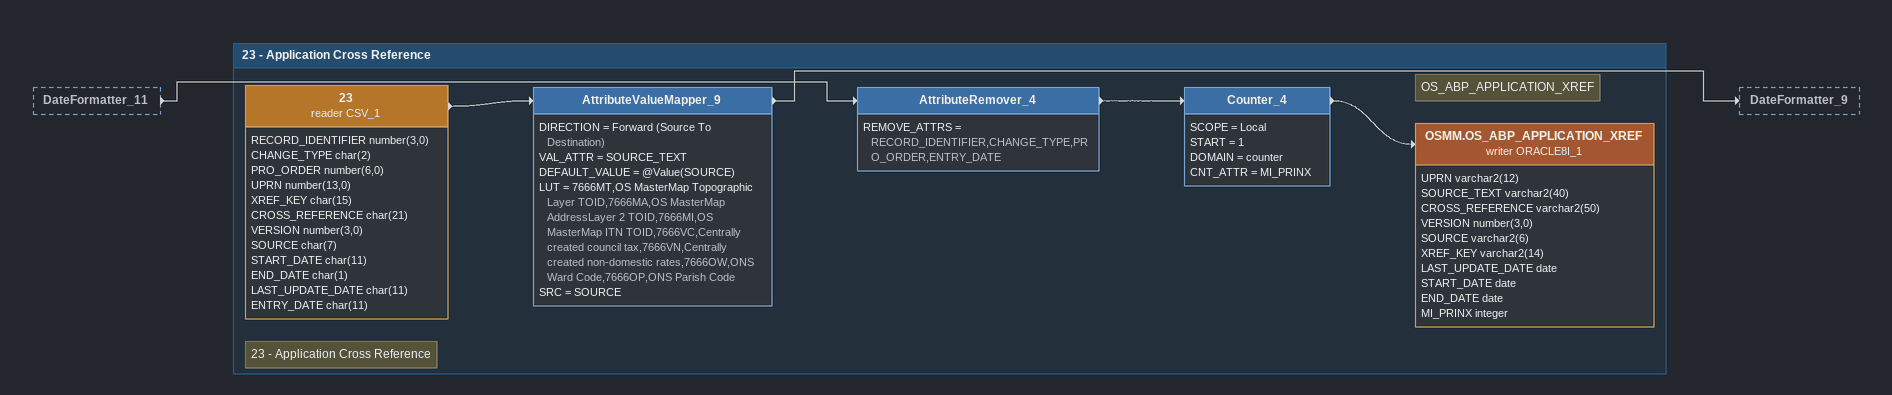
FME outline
DateFormatter_11 [outside]
    -> AttributeRemover_4

Bookmark: 23 - Application Cross Reference
Note: 23 - Application Cross Reference
23 (reader CSV_1)
    attributes: RECORD_IDENTIFIER number(3,0), CHANGE_TYPE char(2), PRO_ORDER number(6,0), UPRN number(13,0), XREF_KEY char(15), CROSS_REFERENCE char(21), VERSION number(3,0), SOURCE char(7), START_DATE char(11), END_DATE char(1), LAST_UPDATE_DATE char(11), ENTRY_DATE char(11)
    -> AttributeValueMapper_9
AttributeValueMapper_9
    DIRECTION = Forward (Source To Destination)
    VAL_ATTR = SOURCE_TEXT
    DEFAULT_VALUE = @Value(SOURCE)
    LUT = 7666MT,OS MasterMap Topographic Layer TOID,7666MA,OS MasterMap AddressLayer 2 TOID,7666MI,OS MasterMap ITN TOID,7666VC,Centrally created council tax,7666VN,Centrally created non-domestic rates,7666OW,ONS Ward Code,7666OP,ONS Parish Code
    SRC = SOURCE
    -> DateFormatter_9
AttributeRemover_4
    REMOVE_ATTRS = RECORD_IDENTIFIER,CHANGE_TYPE,PRO_ORDER,ENTRY_DATE
    -> Counter_4
Counter_4
    SCOPE = Local
    START = 1
    DOMAIN = counter
    CNT_ATTR = MI_PRINX
    -> OSMM.OS_ABP_APPLICATION_XREF (writer ORACLE8I_1)
Note: OS_ABP_APPLICATION_XREF
OSMM.OS_ABP_APPLICATION_XREF (writer ORACLE8I_1)
    attributes: UPRN varchar2(12), SOURCE_TEXT varchar2(40), CROSS_REFERENCE varchar2(50), VERSION number(3,0), SOURCE varchar2(6), XREF_KEY varchar2(14), LAST_UPDATE_DATE date, START_DATE date, END_DATE date, MI_PRINX integer
